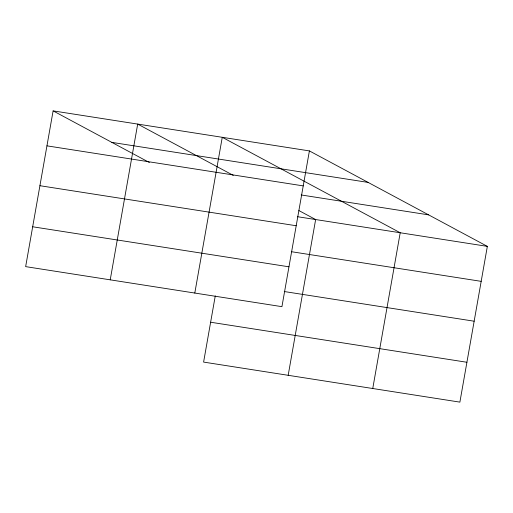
<?xml version="1.0" encoding="UTF-8"?>
<svg xmlns="http://www.w3.org/2000/svg" width="513" height="513" viewBox="0 0 513 513"><rect width="100%" height="100%" fill="white"/><g stroke="black" fill="none" stroke-linecap="round" stroke-linejoin="round"><path stroke-width="0.77" d="M53.115 110.872L25.65 266.625L281.932 306.665L309.397 150.912L53.115 110.872L149.392 162.518M110.224 279.841L137.689 124.088L233.268 175.363M194.799 293.051L222.264 137.298L400.211 232.761L372.752 388.514M215.274 295.886L203.603 362.088L459.885 402.128L487.35 246.375L309.397 150.912M288.178 375.298L315.642 219.545L298.861 210.548M111.84 142.377L368.122 182.416M46.946 145.846L303.228 185.892M301.176 194.959L428.624 214.87M297.463 216.704L487.35 246.375M39.918 185.706L296.206 225.746M291.294 251.684L481.181 281.348M32.678 226.772L288.96 266.811M284.266 291.538L474.153 321.209M210.631 322.228L466.913 362.268"/></g></svg>
